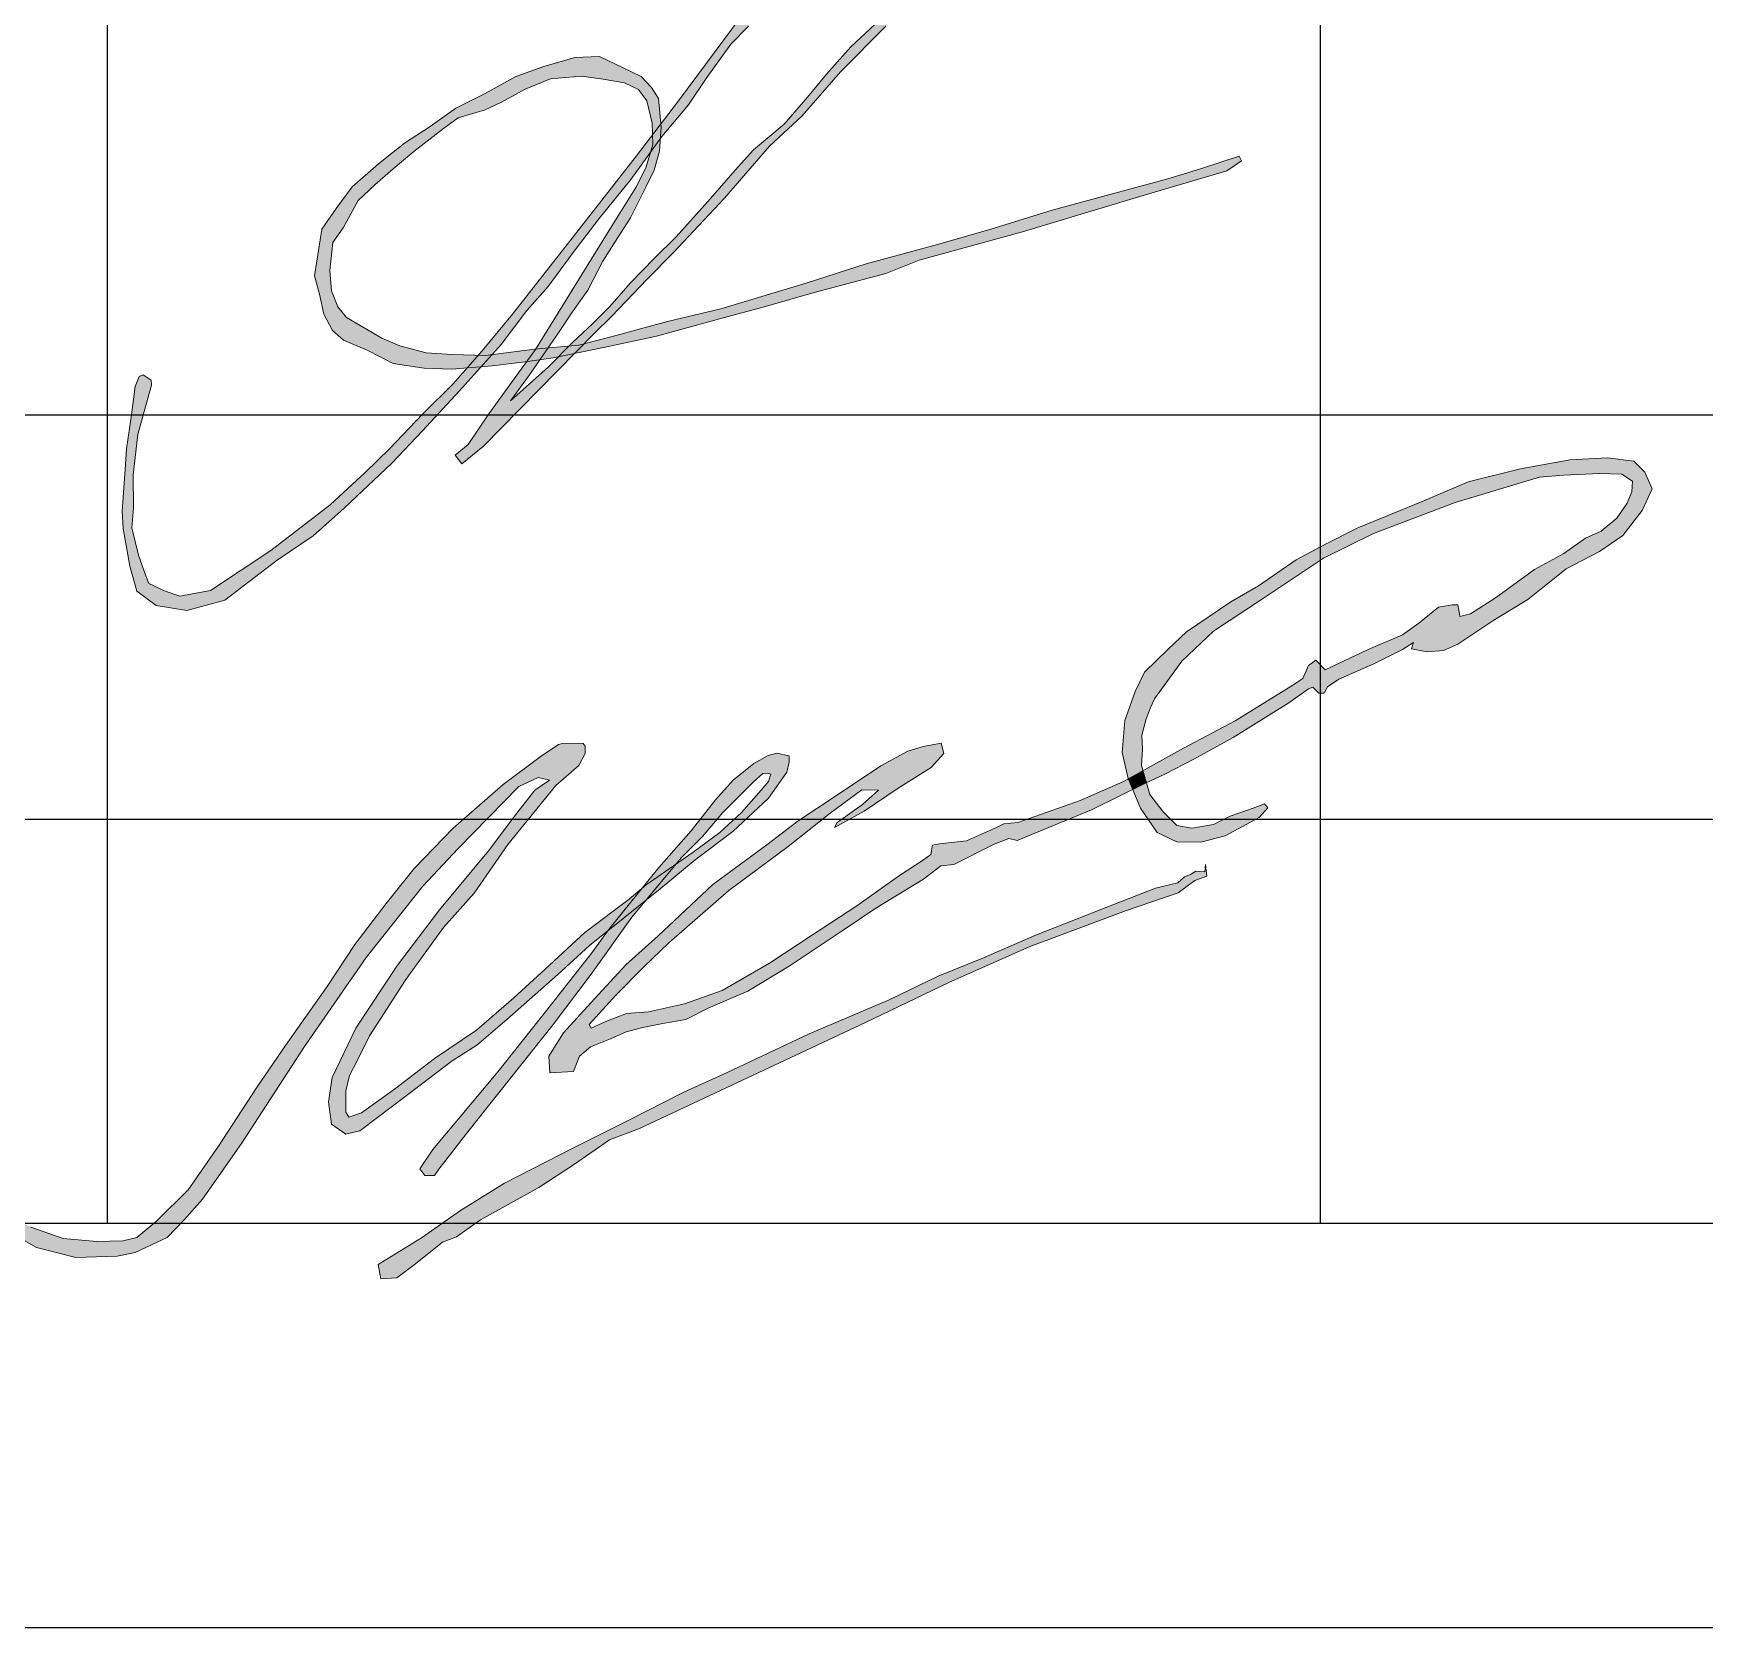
# Model space of a CAD drawing. Header units: millimetres. Extents: x 3380 to 11503, y -2610 to -1453.
# Drawn here: x 9228.1 to 9248.77, y -1749.81 to -1730.09 of the extents above; entities that cross this region are included whole.
import ezdxf
from ezdxf.enums import TextEntityAlignment as Align

# ---------------------------------------------------------------- set-up
doc = ezdxf.new("R2010")
doc.units = ezdxf.units.MM
doc.linetypes.add('______A_', pattern=[0])
for name, color, linetype in [('ГЛ_Штамп', 7, 'Continuous'), ('ГЛ_Штамп_РамкаВнутр', 7, 'Continuous'), ('ГЛ_Штамп_Текст', 7, 'Continuous')]:
    doc.layers.add(name, color=color, linetype=linetype)
doc.layers.add('ГЛ_Штамп_РамкаВнеш', color=6, linetype='Continuous', plot=False)
doc.styles.add('ГеологияШтамп', font='times.ttf')

# ---------------------------------------------------------------- blocks, each defined once
blk = doc.blocks.new('*U8')
at = {"layer": 'ГЛ_Штамп_РамкаВнеш'}
blk.add_lwpolyline([(0, 0), (210, 0), (210, 297), (0, 297)], close=True, dxfattribs=at)
at = {"layer": 'ГЛ_Штамп_РамкаВнутр'}
blk.add_lwpolyline([(20, 5), (205, 5), (205, 292), (20, 292)], close=True, dxfattribs=at)
at = {"layer": 'ГЛ_Штамп_Текст', "style": 'ГеологияШтамп', "flags": 8}
for tag, p in [('Приложение', (191.674, 288.5)), ('Лист', (205, 288.5))]:
    blk.add_attdef(tag, text='', height=3, dxfattribs=at).set_placement(p, align=Align.MIDDLE_RIGHT)
blk = doc.blocks.new('ГЛ_форма3')
at = {"layer": 'ГЛ_Штамп'}
for p, q in [((-145, 55), (-145, 0)), ((-130, 55), (-130, 0)), ((-185, 10), (-120, 10)), ((-185, 5), (-120, 5)), ((-185, 0), (0, 0))]:
    blk.add_line(p, q, dxfattribs=at)
at = {"layer": 'ГЛ_Штамп_Текст', "style": 'ГеологияШтамп', "flags": 8}
for tag, height, p in [('Проект', 4, (-60, 50)), ('НаимПроекта1', 3, (-60, 41)), ('НаимПроекта2', 3, (-60, 35)), ('Альбом1', 2.8, (-85.109, 27.5)), ('Альбом2', 2.8, (-85.109, 22.5)), ('СТ', 3, (-42.5, 20.252)), ('Лист', 3, (-27.5, 20.252)), ('Лис-в', 3, (-10, 20.252)), ('Альбом3', 2.8, (-85.109, 17.5)), ('НаимЛист1', 2.8, (-85.109, 12.5)), ('НаимЛист2', 2.8, (-85.109, 7.5)), ('НаимЛист3', 2.8, (-85.109, 2.5))]:
    blk.add_attdef(tag, text='', height=height, dxfattribs=at).set_placement(p, align=Align.MIDDLE_CENTER)
at = {"layer": 'ГЛ_Штамп_Текст', "style": 'ГеологияШтамп', "width": 0.9, "flags": 8}
for tag, p in [('Надпись1', (-184.365, 22.5)), ('ФИО_1', (-164.87, 22.5)), ('Надпись2', (-184.365, 17.5)), ('ФИО_2', (-164.87, 17.5)), ('Надпись3', (-184.365, 12.5)), ('ФИО_3', (-164.87, 12.5)), ('Надпись4', (-184.365, 7.5)), ('ФИО_4', (-164.87, 7.5)), ('Надпись5', (-184.365, 2.5)), ('ФИО_5', (-164.87, 2.5))]:
    blk.add_attdef(tag, text='', height=2.5, dxfattribs=at).set_placement(p, align=Align.MIDDLE_LEFT)

msp = doc.modelspace()

# ---------------------------------------------------------------- hatches: boundary and pattern name
at = {"lineweight": 20, "true_color": 0x22346e}
h = msp.add_hatch(color=159, dxfattribs=at)
h.dxf.hatch_style = 1
h.paths.add_polyline_path([(9237.203, -1731.487), (9237.606, -1731.112), (9238.08, -1730.565), (9238.641, -1730.002), (9238.993, -1729.548), (9239.346, -1729.188), (9239.945, -1728.458), (9240.251, -1728.078), (9240.647, -1727.612), (9240.956, -1727.19), (9241.431, -1726.57), (9241.871, -1725.943), (9242.064, -1725.697), (9242.457, -1725.16), (9242.726, -1724.785), (9243.026, -1724.344), (9243.342, -1723.939), (9243.651, -1723.501), (9243.898, -1723.095), (9244.138, -1722.765), (9244.535, -1722.228), (9244.742, -1721.783), (9244.786, -1721.579), (9244.769, -1721.498), (9244.722, -1721.464), (9244.575, -1721.476), (9244.392, -1721.589), (9244.18, -1721.734), (9243.984, -1721.891), (9243.655, -1722.181), (9243.235, -1722.58), (9242.673, -1723.144), (9242.309, -1723.504), (9241.936, -1723.915), (9241.366, -1724.482), (9240.943, -1724.928), (9240.449, -1725.477), (9240.13, -1725.785), (9239.601, -1726.353), (9239.176, -1726.88), (9238.698, -1727.429), (9238.431, -1727.742), (9237.913, -1728.414), (9237.54, -1728.943), (9236.959, -1729.736), (9236.08, -1730.923), (9235.86, -1731.21), (9235.864, -1731.251), (9235.855, -1731.391), (9235.871, -1731.368), (9236.204, -1730.975), (9236.428, -1730.635), (9236.726, -1730.223), (9236.944, -1730.003), (9237.171, -1729.642), (9237.413, -1729.307), (9237.698, -1728.896), (9237.874, -1728.654), (9238.199, -1728.252), (9238.572, -1727.777), (9238.764, -1727.533), (9239.11, -1727.128), (9239.441, -1726.727), (9239.601, -1726.517), (9239.883, -1726.201), (9240.363, -1725.718), (9240.536, -1725.553), (9240.879, -1725.167), (9241.388, -1724.583), (9241.58, -1724.444), (9241.953, -1724.064), (9242.252, -1723.738), (9242.656, -1723.321), (9243.131, -1722.806), (9243.626, -1722.354), (9243.973, -1721.989), (9244.425, -1721.646), (9244.683, -1721.561), (9244.697, -1721.742), (9244.468, -1722.237), (9244.127, -1722.691), (9243.855, -1723.036), (9243.514, -1723.548), (9243.147, -1724.067), (9242.819, -1724.481), (9242.571, -1724.842), (9242.224, -1725.301), (9241.929, -1725.716), (9241.476, -1726.353), (9241.165, -1726.776), (9240.855, -1727.155), (9240.597, -1727.509), (9240.245, -1727.934), (9239.854, -1728.449), (9239.427, -1728.951), (9239.124, -1729.294), (9238.801, -1729.643), (9238.511, -1729.978), (9238.21, -1730.259), (9237.909, -1730.594), (9237.675, -1730.879), (9237.387, -1731.214), (9237.006, -1731.532), (9236.779, -1731.782), (9236.476, -1732.133), (9236.049, -1732.609), (9235.78, -1732.872), (9235.482, -1733.178), (9235.231, -1733.467), (9235.016, -1733.685), (9234.771, -1733.911), (9234.726, -1733.956), (9234.847, -1733.945), (9234.913, -1733.928), (9235.037, -1733.802), (9235.249, -1733.594), (9235.689, -1733.131), (9236.011, -1732.806), (9236.646, -1732.13)])
h = msp.add_hatch(color=159, dxfattribs=at)
h.dxf.hatch_style = 1
h.paths.add_polyline_path([(9235.328, -1732.615), (9235.486, -1732.371), (9235.678, -1731.983), (9235.778, -1731.781), (9235.843, -1731.548), (9235.855, -1731.391), (9235.734, -1731.558), (9235.678, -1731.74), (9235.557, -1731.983), (9235.331, -1732.348), (9235.004, -1732.878), (9234.644, -1733.46), (9234.313, -1733.996), (9234.466, -1733.981), (9234.611, -1733.771), (9234.748, -1733.563), (9234.955, -1733.267), (9235.142, -1732.908)], flags=17)
h.paths.add_polyline_path([(9235.096, -1732.381), (9235.49, -1731.897), (9235.734, -1731.558), (9235.762, -1731.467), (9235.757, -1731.345), (9235.559, -1731.605), (9234.774, -1732.607), (9234.026, -1733.565), (9233.652, -1734.016), (9233.602, -1734.072), (9233.693, -1734.074), (9233.774, -1734.064), (9233.886, -1733.94), (9234.204, -1733.518), (9234.467, -1733.22), (9234.763, -1732.818)], flags=17)
h.paths.add_polyline_path([(9235.83, -1730.895), (9235.746, -1730.761), (9235.617, -1730.625), (9235.392, -1730.515), (9235.103, -1730.376), (9234.795, -1730.391), (9234.413, -1730.499), (9234.066, -1730.625), (9233.685, -1730.833), (9233.323, -1731.016), (9233.006, -1731.244), (9232.689, -1731.449), (9232.366, -1731.706), (9232.04, -1731.989), (9231.845, -1732.256), (9231.666, -1732.513), (9231.606, -1732.909), (9231.577, -1733.089), (9231.64, -1733.315), (9231.69, -1733.562), (9231.798, -1733.764), (9231.935, -1733.883), (9232.229, -1734.007), (9232.55, -1734.172), (9232.933, -1734.23), (9233.274, -1734.243), (9233.465, -1734.228), (9233.602, -1734.072), (9233.283, -1734.064), (9232.957, -1734.04), (9232.632, -1733.956), (9232.41, -1733.86), (9231.972, -1733.606), (9231.864, -1733.474), (9231.788, -1733.275), (9231.767, -1733.024), (9231.803, -1732.678), (9231.929, -1732.497), (9232.117, -1732.159), (9232.324, -1731.962), (9232.55, -1731.766), (9232.805, -1731.553), (9233.171, -1731.269), (9233.355, -1731.135), (9233.686, -1731.038), (9233.891, -1730.941), (9234.183, -1730.781), (9234.494, -1730.652), (9234.874, -1730.621), (9235.148, -1730.657), (9235.41, -1730.702), (9235.584, -1730.783), (9235.686, -1730.927), (9235.752, -1731.203), (9235.757, -1731.345), (9235.86, -1731.21)])
h.paths.add_polyline_path([(9233.365, -1734.514), (9233.637, -1734.214), (9233.465, -1734.228), (9233.292, -1734.423), (9232.917, -1734.798), (9232.503, -1735.228), (9232.204, -1735.523), (9231.768, -1735.92), (9231.035, -1736.488), (9230.288, -1736.981), (9230.066, -1737.023), (9229.909, -1737.05), (9229.73, -1736.989), (9229.527, -1736.893), (9229.488, -1736.801), (9229.4, -1736.544), (9229.316, -1736.207), (9229.339, -1735.959), (9229.335, -1735.552), (9229.392, -1735.051), (9229.448, -1734.84), (9229.56, -1734.441), (9229.555, -1734.379), (9229.457, -1734.314), (9229.408, -1734.334), (9229.357, -1734.457), (9229.312, -1734.807), (9229.251, -1735.227), (9229.235, -1735.485), (9229.197, -1735.998), (9229.211, -1736.216), (9229.291, -1736.681), (9229.38, -1736.988), (9229.619, -1737.168), (9229.997, -1737.23), (9230.466, -1737.102), (9231.114, -1736.605), (9231.561, -1736.305), (9231.944, -1735.962), (9232.533, -1735.407), (9232.914, -1735.005)])
h = msp.add_hatch(color=159, dxfattribs=at)
h.dxf.hatch_style = 1
h.paths.add_polyline_path([(9235.864, -1731.251), (9235.86, -1731.21), (9235.757, -1731.345), (9235.762, -1731.467), (9235.734, -1731.558), (9235.855, -1731.391)])
h = msp.add_hatch(color=159, dxfattribs=at)
h.dxf.hatch_style = 1
h.paths.add_polyline_path([(9236.646, -1733.603), (9237.153, -1733.469), (9237.755, -1733.296), (9238.641, -1733.059), (9239.056, -1732.897), (9240.332, -1732.546), (9241.785, -1732.11), (9242.862, -1731.789), (9243.043, -1731.666), (9243.014, -1731.611), (9242.534, -1731.766), (9242.13, -1731.888), (9241.566, -1732.042), (9240.702, -1732.276), (9239.941, -1732.513), (9239.281, -1732.702), (9238.4, -1732.939), (9237.668, -1733.175), (9236.602, -1733.496), (9235.943, -1733.653), (9235.275, -1733.837), (9234.913, -1733.928), (9234.793, -1734.05), (9235.193, -1733.969), (9235.805, -1733.835)])
h = msp.add_hatch(color=159, dxfattribs=at)
h.dxf.hatch_style = 1
h.paths.add_polyline_path([(9234.726, -1733.956), (9234.466, -1733.981), (9234.366, -1734.126), (9234.529, -1734.104), (9234.594, -1734.09)])
h.paths.add_polyline_path([(9234.913, -1733.928), (9234.847, -1733.945), (9234.726, -1733.956), (9234.594, -1734.09), (9234.793, -1734.05)])
h.paths.add_polyline_path([(9234.466, -1733.981), (9234.313, -1733.996), (9234.311, -1733.999), (9234.203, -1734.148), (9234.366, -1734.126)])
h.paths.add_polyline_path([(9234.311, -1733.999), (9234.313, -1733.996), (9234.298, -1733.997), (9233.774, -1734.064), (9233.637, -1734.214), (9233.775, -1734.203), (9234.182, -1734.151), (9234.203, -1734.148)])
h.paths.add_polyline_path([(9233.774, -1734.064), (9233.693, -1734.074), (9233.602, -1734.072), (9233.465, -1734.228), (9233.637, -1734.214)], flags=17)
h.paths.add_polyline_path([(9234.793, -1734.05), (9234.594, -1734.09), (9234.47, -1734.216), (9234.001, -1734.634), (9234.236, -1734.314), (9234.366, -1734.126), (9234.203, -1734.148), (9234.047, -1734.363), (9233.733, -1734.797), (9233.477, -1735.177), (9233.317, -1735.309), (9233.397, -1735.413), (9233.662, -1735.201)])
at = {"linetype": 'Continuous', "lineweight": 20}
h = msp.add_hatch(color=174, dxfattribs=at)
h.dxf.hatch_style = 1
h.paths.add_polyline_path([(9241.919, -1738.418), (9241.967, -1738.32), (9242.302, -1737.856), (9242.697, -1737.485), (9243.275, -1737.099), (9244.055, -1736.58), (9244.676, -1736.276), (9245.684, -1735.893), (9246.729, -1735.579), (9247.027, -1735.554), (9247.469, -1735.533), (9247.744, -1735.541), (9247.877, -1735.627), (9247.871, -1735.76), (9247.811, -1735.901), (9247.684, -1736.088), (9247.49, -1736.247), (9247.295, -1736.334), (9247.029, -1736.524), (9246.665, -1736.722), (9246.184, -1737.07), (9245.875, -1737.268), (9245.744, -1737.301), (9245.739, -1737.271), (9245.717, -1737.157), (9245.647, -1737.16), (9245.479, -1737.186), (9245.236, -1737.385), (9245.032, -1737.528), (9244.607, -1737.71), (9244.077, -1737.961), (9243.96, -1737.844), (9243.869, -1737.909), (9243.8, -1738.07), (9243.678, -1738.152), (9242.965, -1738.592), (9242.323, -1738.93), (9241.824, -1739.209), (9241.865, -1739.357), (9242.092, -1739.251), (9242.46, -1739.063), (9242.939, -1738.8), (9243.629, -1738.372), (9243.872, -1738.198), (9243.924, -1738.176), (9243.998, -1738.25), (9244.063, -1738.25), (9244.106, -1738.172), (9244.245, -1738.077), (9244.68, -1737.886), (9245.032, -1737.712), (9245.171, -1737.626), (9245.145, -1737.704), (9245.34, -1737.738), (9245.54, -1737.721), (9245.718, -1737.643), (9246.161, -1737.346), (9246.583, -1737.094), (9247.056, -1736.712), (9247.469, -1736.5), (9247.76, -1736.302), (9247.999, -1735.99), (9248.121, -1735.725), (9248.029, -1735.517), (9247.895, -1735.383), (9247.569, -1735.339), (9247.104, -1735.365), (9246.492, -1735.478), (9245.845, -1735.639), (9245.276, -1735.882), (9244.479, -1736.206), (9244.08, -1736.41), (9243.719, -1736.601), (9243.254, -1736.922), (9242.911, -1737.121), (9242.363, -1737.492), (9242.133, -1737.705), (9241.842, -1737.991), (9241.725, -1738.23), (9241.599, -1738.59), (9241.564, -1738.983), (9241.642, -1739.308), (9241.643, -1739.31), (9241.824, -1739.209), (9241.806, -1739.146), (9241.819, -1738.943), (9241.81, -1738.769), (9241.862, -1738.57)])
h = msp.add_hatch(color=174, dxfattribs=at)
h.dxf.hatch_style = 1
h.paths.add_polyline_path([(9230.189, -1744.507), (9230.672, -1743.82), (9231.452, -1742.622), (9232.215, -1741.518), (9232.917, -1740.637), (9233.353, -1740.17), (9234.102, -1739.405), (9234.344, -1739.293), (9234.481, -1739.327), (9234.301, -1739.452), (9234.077, -1739.736), (9233.728, -1740.2), (9233.124, -1740.931), (9232.603, -1741.614), (9232.086, -1742.395), (9231.794, -1743.005), (9231.751, -1743.306), (9231.785, -1743.582), (9231.962, -1743.706), (9232.138, -1743.663), (9232.711, -1743.229), (9233.279, -1742.799), (9233.585, -1742.606), (9233.956, -1742.285), (9234.585, -1741.731), (9234.978, -1741.372), (9235.202, -1741.192), (9235.212, -1741.178), (9235.627, -1740.664), (9235.468, -1740.797), (9234.92, -1741.209), (9234.428, -1741.666), (9234.042, -1742.017), (9233.58, -1742.418), (9233.061, -1742.77), (9232.565, -1743.15), (9232.159, -1743.441), (9232.001, -1743.496), (9231.962, -1743.432), (9231.962, -1743.167), (9232.009, -1742.979), (9232.103, -1742.796), (9232.257, -1742.488), (9232.394, -1742.28), (9232.707, -1741.794), (9233.173, -1741.147), (9233.549, -1740.724), (9233.969, -1740.121), (9234.562, -1739.393), (9234.845, -1739.144), (9234.923, -1738.998), (9234.923, -1738.907), (9234.899, -1738.875), (9234.661, -1738.869), (9234.594, -1738.885), (9234.367, -1739.038), (9233.91, -1739.38), (9233.291, -1739.922), (9232.807, -1740.421), (9232.463, -1740.853), (9232.075, -1741.36), (9231.733, -1741.88), (9231.218, -1742.608), (9230.86, -1743.133), (9230.39, -1743.854), (9230.013, -1744.395), (9229.626, -1744.776), (9229.378, -1744.981), (9229.207, -1745.026), (9228.882, -1745.034), (9228.468, -1744.994), (9228.069, -1744.855), (9227.765, -1744.698), (9227.437, -1744.485), (9227.05, -1744.207), (9226.543, -1743.905), (9226.208, -1743.773), (9226.344, -1743.895), (9226.802, -1744.221), (9227.225, -1744.506), (9227.754, -1744.889), (9228.137, -1745.108), (9228.626, -1745.229), (9229.134, -1745.212), (9229.358, -1745.169), (9229.754, -1744.984), (9229.965, -1744.765)])
h = msp.add_hatch(color=174, dxfattribs=at)
h.dxf.hatch_style = 1
h.paths.add_polyline_path([(9237.955, -1739.733), (9238.345, -1739.447), (9238.553, -1739.452), (9238.354, -1739.629), (9238.041, -1739.85), (9238.009, -1739.914), (9238.09, -1739.868), (9238.373, -1739.711), (9238.796, -1739.424), (9239.205, -1739.172), (9239.358, -1738.998), (9239.327, -1738.868), (9239.105, -1738.911), (9238.913, -1738.968), (9238.582, -1739.15), (9238.034, -1739.516), (9237.557, -1739.828), (9237.17, -1740.128), (9236.504, -1740.615), (9235.828, -1741.252), (9235.428, -1741.609), (9234.992, -1742.079), (9234.657, -1742.453), (9234.474, -1742.74), (9234.487, -1742.948), (9234.779, -1742.931), (9234.853, -1742.74), (9234.988, -1742.626), (9235.236, -1742.526), (9235.432, -1742.439), (9235.637, -1742.387), (9235.885, -1742.335), (9236.168, -1742.287), (9236.447, -1742.148), (9236.934, -1741.935), (9237.449, -1741.628), (9238.103, -1741.189), (9238.521, -1740.911), (9239.11, -1740.553), (9239.323, -1740.387), (9239.485, -1740.37), (9239.981, -1740.118), (9240.164, -1740.048), (9240.268, -1740.074), (9241.185, -1739.692), (9241.697, -1739.44), (9241.643, -1739.31), (9241.584, -1739.343), (9241.046, -1739.577), (9240.274, -1739.85), (9240.104, -1739.868), (9240.013, -1739.911), (9239.642, -1740.077), (9239.308, -1740.116), (9239.221, -1740.129), (9239.2, -1740.246), (9239.108, -1740.311), (9238.8, -1740.515), (9238.284, -1740.879), (9237.736, -1741.24), (9237.202, -1741.591), (9236.62, -1741.926), (9236.151, -1742.091), (9235.709, -1742.191), (9235.435, -1742.212), (9235.179, -1742.312), (9234.997, -1742.394), (9234.975, -1742.347), (9235.305, -1741.987), (9235.648, -1741.636), (9235.957, -1741.339), (9236.699, -1740.693), (9237.434, -1740.149)])
h = msp.add_hatch(color=174, dxfattribs=at)
h.dxf.hatch_style = 1
h.paths.add_polyline_path([(9236.627, -1739.725), (9237.002, -1739.35), (9237.12, -1739.246), (9237.184, -1739.24), (9237.222, -1739.254), (9237.19, -1739.345), (9237.099, -1739.452), (9236.857, -1739.725), (9236.589, -1739.974), (9236.259, -1740.218), (9236.043, -1740.367), (9235.669, -1740.817), (9235.852, -1740.671), (9236.286, -1740.31), (9236.752, -1739.96), (9237.193, -1739.55), (9237.417, -1739.228), (9237.449, -1739.104), (9237.449, -1739.024), (9237.293, -1738.994), (9237.188, -1739.021), (9237.008, -1739.12), (9236.755, -1739.327), (9236.534, -1739.57), (9236.235, -1739.952), (9235.836, -1740.405), (9235.627, -1740.664), (9235.677, -1740.622), (9236.043, -1740.367), (9236.111, -1740.286), (9236.377, -1740.025)])
h = msp.add_hatch(color=174, dxfattribs=at)
h.dxf.hatch_style = 1
h.paths.add_polyline_path([(9241.824, -1739.209), (9241.643, -1739.31), (9241.697, -1739.44), (9241.865, -1739.357)])
h = msp.add_hatch(color=174, dxfattribs=at)
h.dxf.hatch_style = 1
h.paths.add_polyline_path([(9241.865, -1739.357), (9241.855, -1739.362), (9241.697, -1739.44), (9241.794, -1739.673), (9241.998, -1739.972), (9242.241, -1740.089), (9242.537, -1740.093), (9242.841, -1740.015), (9243.262, -1739.79), (9243.366, -1739.668), (9243.327, -1739.621), (9243.184, -1739.673), (9242.901, -1739.772), (9242.697, -1739.877), (9242.428, -1739.92), (9242.24, -1739.888), (9242.071, -1739.719), (9241.906, -1739.502)])
h = msp.add_hatch(color=174, dxfattribs=at)
h.dxf.hatch_style = 1
h.paths.add_polyline_path([(9232.396, -1745.494), (9232.365, -1745.315), (9232.898, -1744.987), (9233.384, -1744.647), (9233.926, -1744.31), (9234.789, -1743.871), (9235.441, -1743.544), (9236.145, -1743.186), (9236.682, -1742.941), (9237.695, -1742.462), (9238.683, -1742.042), (9239.291, -1741.75), (9239.851, -1741.523), (9240.486, -1741.248), (9241.378, -1740.899), (9241.977, -1740.663), (9242.253, -1740.598), (9242.336, -1740.524), (9242.41, -1740.493), (9242.476, -1740.454), (9242.59, -1740.462), (9242.598, -1740.371), (9242.612, -1740.515), (9242.463, -1740.567), (9242.257, -1740.72), (9241.606, -1740.943), (9240.415, -1741.386), (9239.431, -1741.823), (9238.391, -1742.325), (9237.134, -1742.912), (9235.597, -1743.635), (9235.225, -1743.775), (9234.792, -1744.076), (9234.351, -1744.365), (9233.628, -1744.764), (9233.331, -1744.973), (9233.16, -1745.039), (9232.824, -1745.31), (9232.596, -1745.48)])
h = msp.add_hatch(color=174, dxfattribs=at)
h.dxf.hatch_style = 1
h.paths.add_polyline_path([(9236.043, -1740.367), (9235.677, -1740.622), (9235.627, -1740.664), (9235.212, -1741.178), (9235.202, -1741.192), (9235.669, -1740.817)])
h = msp.add_hatch(color=174, dxfattribs=at)
h.dxf.hatch_style = 1
h.paths.add_polyline_path([(9235.501, -1741.019), (9235.669, -1740.817), (9235.202, -1741.192), (9235.007, -1741.464), (9234.461, -1742.154), (9233.843, -1742.933), (9233.04, -1743.893), (9232.877, -1744.133), (9232.942, -1744.218), (9233.062, -1744.218), (9233.113, -1744.137), (9233.474, -1743.678), (9234.53, -1742.347), (9234.999, -1741.728)])
h = msp.add_hatch(color=174, dxfattribs=at)
h.dxf.hatch_style = 1
h.paths.add_polyline_path([(9235.501, -1741.019), (9235.669, -1740.817), (9235.202, -1741.192), (9235.007, -1741.464), (9234.461, -1742.154), (9233.843, -1742.933), (9233.04, -1743.893), (9232.877, -1744.133), (9232.942, -1744.218), (9233.062, -1744.218), (9233.113, -1744.137), (9233.474, -1743.678), (9234.53, -1742.347), (9234.999, -1741.728)])

# ---------------------------------------------------------------- linework, layer by layer
at = {"color": 159, "lineweight": 20, "true_color": 0x22346e}
for points in [[(9229.457, -1734.314), (9229.555, -1734.379), (9229.56, -1734.441), (9229.448, -1734.84), (9229.392, -1735.051), (9229.335, -1735.552), (9229.339, -1735.959), (9229.316, -1736.207), (9229.4, -1736.544), (9229.488, -1736.801), (9229.527, -1736.893), (9229.73, -1736.989), (9229.909, -1737.05), (9230.066, -1737.023), (9230.288, -1736.981), (9231.035, -1736.488), (9231.768, -1735.92), (9232.204, -1735.523), (9232.503, -1735.228), (9232.917, -1734.798), (9233.292, -1734.423), (9233.652, -1734.016), (9234.026, -1733.565), (9234.774, -1732.607), (9235.559, -1731.605), (9236.08, -1730.923), (9236.959, -1729.736)], [(9236.944, -1730.003), (9236.726, -1730.223), (9236.428, -1730.635), (9236.204, -1730.975), (9235.871, -1731.368), (9235.49, -1731.897), (9235.096, -1732.381), (9234.763, -1732.818), (9234.467, -1733.22), (9234.204, -1733.518), (9233.886, -1733.94), (9233.365, -1734.514), (9232.914, -1735.005), (9232.533, -1735.407), (9231.944, -1735.962), (9231.561, -1736.305), (9231.114, -1736.605), (9230.466, -1737.102), (9229.997, -1737.23), (9229.619, -1737.168), (9229.38, -1736.988), (9229.291, -1736.681), (9229.211, -1736.216), (9229.197, -1735.998), (9229.235, -1735.485), (9229.251, -1735.227), (9229.312, -1734.807), (9229.357, -1734.457), (9229.408, -1734.334), (9229.457, -1734.314)], [(9234.047, -1734.363), (9234.311, -1733.999), (9234.644, -1733.46), (9235.004, -1732.878), (9235.331, -1732.348), (9235.557, -1731.983), (9235.678, -1731.74), (9235.762, -1731.467), (9235.752, -1731.203), (9235.686, -1730.927), (9235.584, -1730.783), (9235.41, -1730.702), (9235.148, -1730.657), (9234.874, -1730.621), (9234.494, -1730.652), (9234.183, -1730.781), (9233.891, -1730.941), (9233.686, -1731.038), (9233.355, -1731.135), (9233.171, -1731.269), (9232.805, -1731.553), (9232.55, -1731.766), (9232.324, -1731.962), (9232.117, -1732.159), (9231.929, -1732.497), (9231.803, -1732.678), (9231.767, -1733.024), (9231.788, -1733.275), (9231.864, -1733.474), (9231.972, -1733.606), (9232.41, -1733.86), (9232.632, -1733.956), (9232.957, -1734.04), (9233.283, -1734.064), (9233.693, -1734.074), (9234.298, -1733.997), (9234.847, -1733.945), (9235.275, -1733.837), (9235.943, -1733.653), (9236.602, -1733.496), (9237.668, -1733.175), (9238.4, -1732.939), (9239.281, -1732.702), (9239.941, -1732.513), (9240.702, -1732.276), (9241.566, -1732.042), (9242.13, -1731.888), (9242.534, -1731.766), (9243.014, -1731.611), (9243.043, -1731.666), (9242.862, -1731.789), (9241.785, -1732.11), (9240.332, -1732.546), (9239.056, -1732.897), (9238.641, -1733.059), (9237.755, -1733.296), (9237.153, -1733.469), (9236.646, -1733.603), (9235.805, -1733.835), (9235.193, -1733.969), (9234.529, -1734.104), (9234.182, -1734.151), (9233.775, -1734.203), (9233.274, -1734.243), (9232.933, -1734.23), (9232.55, -1734.172), (9232.229, -1734.007), (9231.935, -1733.883), (9231.798, -1733.764), (9231.69, -1733.562), (9231.64, -1733.315), (9231.577, -1733.089), (9231.606, -1732.909), (9231.666, -1732.513), (9231.845, -1732.256), (9232.04, -1731.989), (9232.366, -1731.706), (9232.689, -1731.449), (9233.006, -1731.244), (9233.323, -1731.016), (9233.685, -1730.833), (9234.066, -1730.625), (9234.413, -1730.499), (9234.795, -1730.391), (9235.103, -1730.376), (9235.392, -1730.515), (9235.617, -1730.625), (9235.746, -1730.761), (9235.83, -1730.895), (9235.864, -1731.251), (9235.843, -1731.548), (9235.778, -1731.781), (9235.678, -1731.983), (9235.486, -1732.371), (9235.328, -1732.615), (9235.142, -1732.908), (9234.955, -1733.267), (9234.748, -1733.563), (9234.611, -1733.771), (9234.236, -1734.314), (9234.001, -1734.634), (9234.47, -1734.216), (9234.771, -1733.911), (9235.016, -1733.685), (9235.231, -1733.467), (9235.482, -1733.178), (9235.78, -1732.872), (9236.049, -1732.609), (9236.476, -1732.133), (9236.779, -1731.782), (9237.006, -1731.532), (9237.387, -1731.214), (9237.675, -1730.879), (9237.909, -1730.594), (9238.21, -1730.259), (9238.511, -1729.978)], [(9238.641, -1730.002), (9238.08, -1730.565), (9237.606, -1731.112), (9237.203, -1731.487), (9236.646, -1732.13), (9236.011, -1732.806), (9235.689, -1733.131), (9235.249, -1733.594), (9235.037, -1733.802), (9233.662, -1735.201), (9233.397, -1735.413), (9233.317, -1735.309), (9233.477, -1735.177), (9233.733, -1734.797), (9234.047, -1734.363)]]:
    msp.add_lwpolyline(points, dxfattribs=at)
at = {"color": 174, "linetype": '______A_', "lineweight": 20}
for points in [[(9238.009, -1739.914), (9238.041, -1739.85), (9238.354, -1739.629), (9238.553, -1739.452), (9238.345, -1739.447), (9237.955, -1739.733), (9237.434, -1740.149), (9236.699, -1740.693), (9235.957, -1741.339), (9235.648, -1741.636), (9235.305, -1741.987), (9234.975, -1742.347), (9234.997, -1742.394), (9235.179, -1742.312), (9235.435, -1742.212), (9235.709, -1742.191), (9236.151, -1742.091), (9236.62, -1741.926), (9237.202, -1741.591), (9237.736, -1741.24), (9238.284, -1740.879), (9238.8, -1740.515), (9239.108, -1740.311), (9239.2, -1740.246), (9239.221, -1740.129), (9239.308, -1740.116), (9239.642, -1740.077), (9240.013, -1739.911), (9240.104, -1739.868), (9240.274, -1739.85), (9241.046, -1739.577), (9241.584, -1739.343), (9242.323, -1738.93), (9242.965, -1738.592), (9243.678, -1738.152), (9243.8, -1738.07), (9243.869, -1737.909), (9243.96, -1737.844), (9244.077, -1737.961), (9244.607, -1737.71), (9245.032, -1737.528), (9245.236, -1737.385), (9245.479, -1737.186), (9245.647, -1737.16), (9245.717, -1737.157), (9245.739, -1737.271), (9245.744, -1737.301), (9245.875, -1737.268), (9246.184, -1737.07), (9246.665, -1736.722), (9247.029, -1736.524), (9247.295, -1736.334), (9247.49, -1736.247), (9247.684, -1736.088), (9247.811, -1735.901), (9247.871, -1735.76), (9247.877, -1735.627), (9247.744, -1735.541), (9247.469, -1735.533), (9247.027, -1735.554), (9246.729, -1735.579), (9245.684, -1735.893), (9244.676, -1736.276), (9244.055, -1736.58), (9243.275, -1737.099), (9242.697, -1737.485), (9242.302, -1737.856), (9241.967, -1738.32), (9241.919, -1738.418), (9241.862, -1738.57), (9241.81, -1738.769), (9241.819, -1738.943), (9241.806, -1739.146), (9241.906, -1739.502), (9242.071, -1739.719), (9242.24, -1739.888), (9242.428, -1739.92), (9242.697, -1739.877), (9242.901, -1739.772), (9243.184, -1739.673), (9243.327, -1739.621), (9243.366, -1739.668), (9243.262, -1739.79), (9242.841, -1740.015), (9242.537, -1740.093), (9242.241, -1740.089), (9241.998, -1739.972), (9241.794, -1739.673), (9241.642, -1739.308), (9241.564, -1738.983), (9241.599, -1738.59), (9241.725, -1738.23), (9241.842, -1737.991), (9242.133, -1737.705), (9242.363, -1737.492), (9242.911, -1737.121), (9243.254, -1736.922), (9243.719, -1736.601), (9244.08, -1736.41), (9244.479, -1736.206), (9245.276, -1735.882), (9245.845, -1735.639), (9246.492, -1735.478), (9247.104, -1735.365), (9247.569, -1735.339), (9247.895, -1735.383), (9248.029, -1735.517), (9248.121, -1735.725), (9247.999, -1735.99), (9247.76, -1736.302), (9247.469, -1736.5), (9247.056, -1736.712), (9246.583, -1737.094), (9246.161, -1737.346), (9245.718, -1737.643), (9245.54, -1737.721), (9245.34, -1737.738), (9245.145, -1737.704), (9245.171, -1737.626), (9245.032, -1737.712), (9244.68, -1737.886), (9244.245, -1738.077), (9244.106, -1738.172), (9244.063, -1738.25), (9243.998, -1738.25), (9243.924, -1738.176), (9243.872, -1738.198), (9243.629, -1738.372), (9242.939, -1738.8), (9242.46, -1739.063), (9242.092, -1739.251), (9241.855, -1739.362), (9241.185, -1739.692), (9240.268, -1740.074), (9240.164, -1740.048), (9239.981, -1740.118), (9239.485, -1740.37), (9239.323, -1740.387), (9239.11, -1740.553), (9238.521, -1740.911), (9238.103, -1741.189), (9237.449, -1741.628), (9236.934, -1741.935), (9236.447, -1742.148), (9236.168, -1742.287), (9235.885, -1742.335), (9235.637, -1742.387), (9235.432, -1742.439), (9235.236, -1742.526), (9234.988, -1742.626), (9234.853, -1742.74), (9234.779, -1742.931), (9234.487, -1742.948), (9234.474, -1742.74), (9234.657, -1742.453), (9234.992, -1742.079), (9235.428, -1741.609), (9235.828, -1741.252), (9236.504, -1740.615), (9237.17, -1740.128), (9237.557, -1739.828), (9238.034, -1739.516), (9238.582, -1739.15), (9238.913, -1738.968), (9239.105, -1738.911), (9239.327, -1738.868), (9239.358, -1738.998), (9239.205, -1739.172), (9238.796, -1739.424), (9238.373, -1739.711), (9238.09, -1739.868), (9238.009, -1739.914)], [(9228.069, -1744.855), (9228.468, -1744.994), (9228.882, -1745.034), (9229.207, -1745.026), (9229.378, -1744.981), (9229.626, -1744.776), (9230.013, -1744.395), (9230.39, -1743.854), (9230.86, -1743.133), (9231.218, -1742.608), (9231.733, -1741.88), (9232.075, -1741.36), (9232.463, -1740.853), (9232.807, -1740.421), (9233.291, -1739.922), (9233.91, -1739.38), (9234.367, -1739.038), (9234.594, -1738.885), (9234.661, -1738.869), (9234.899, -1738.875), (9234.923, -1738.907), (9234.923, -1738.998), (9234.845, -1739.144), (9234.562, -1739.393), (9233.969, -1740.121), (9233.549, -1740.724), (9233.173, -1741.147), (9232.707, -1741.794), (9232.394, -1742.28), (9232.257, -1742.488), (9232.103, -1742.796), (9232.009, -1742.979), (9231.962, -1743.167), (9231.962, -1743.432), (9232.001, -1743.496), (9232.159, -1743.441), (9232.565, -1743.15), (9233.061, -1742.77), (9233.58, -1742.418), (9234.042, -1742.017), (9234.428, -1741.666), (9234.92, -1741.209), (9235.468, -1740.797), (9235.677, -1740.622), (9236.259, -1740.218), (9236.589, -1739.974), (9236.857, -1739.725), (9237.099, -1739.452), (9237.19, -1739.345), (9237.222, -1739.254), (9237.184, -1739.24), (9237.12, -1739.246), (9237.002, -1739.35), (9236.627, -1739.725), (9236.377, -1740.025), (9236.111, -1740.286), (9235.501, -1741.019), (9234.999, -1741.728), (9234.53, -1742.347), (9233.474, -1743.678), (9233.113, -1744.137), (9233.062, -1744.218), (9232.942, -1744.218), (9232.877, -1744.133), (9233.04, -1743.893), (9233.843, -1742.933), (9234.461, -1742.154), (9235.007, -1741.464), (9235.212, -1741.178), (9235.836, -1740.405), (9236.235, -1739.952), (9236.534, -1739.57), (9236.755, -1739.327), (9237.008, -1739.12), (9237.188, -1739.021), (9237.293, -1738.994), (9237.449, -1739.024), (9237.449, -1739.104), (9237.417, -1739.228), (9237.193, -1739.55), (9236.752, -1739.96), (9236.286, -1740.31), (9235.852, -1740.671), (9234.978, -1741.372), (9234.585, -1741.731), (9233.956, -1742.285), (9233.585, -1742.606), (9233.279, -1742.799), (9232.711, -1743.229), (9232.138, -1743.663), (9231.962, -1743.706), (9231.785, -1743.582), (9231.751, -1743.306), (9231.794, -1743.005), (9232.086, -1742.395), (9232.603, -1741.614), (9233.124, -1740.931), (9233.728, -1740.2), (9234.077, -1739.736), (9234.301, -1739.452), (9234.481, -1739.327), (9234.344, -1739.293), (9234.102, -1739.405), (9233.353, -1740.17), (9232.917, -1740.637), (9232.215, -1741.518), (9231.452, -1742.622), (9230.672, -1743.82), (9230.189, -1744.507), (9229.965, -1744.765), (9229.754, -1744.984), (9229.358, -1745.169), (9229.134, -1745.212), (9228.626, -1745.229), (9228.137, -1745.108), (9227.754, -1744.889)], [(9232.396, -1745.494), (9232.365, -1745.315), (9232.898, -1744.987), (9233.384, -1744.647), (9233.926, -1744.31), (9234.789, -1743.871), (9235.441, -1743.544), (9236.145, -1743.186), (9236.682, -1742.941), (9237.695, -1742.462), (9238.683, -1742.042), (9239.291, -1741.75), (9239.851, -1741.523), (9240.486, -1741.248), (9241.378, -1740.899), (9241.977, -1740.663), (9242.253, -1740.598), (9242.336, -1740.524), (9242.41, -1740.493), (9242.476, -1740.454), (9242.59, -1740.462), (9242.598, -1740.371), (9242.612, -1740.515), (9242.463, -1740.567), (9242.257, -1740.72), (9241.606, -1740.943), (9240.415, -1741.386), (9239.431, -1741.823), (9238.391, -1742.325), (9237.134, -1742.912), (9235.597, -1743.635), (9235.225, -1743.775), (9234.792, -1744.076), (9234.351, -1744.365), (9233.628, -1744.764), (9233.331, -1744.973), (9233.16, -1745.039), (9232.824, -1745.31), (9232.596, -1745.48), (9232.396, -1745.494)]]:
    msp.add_lwpolyline(points, dxfattribs=at)

# ---------------------------------------------------------------- block references
for name, p in [('*U8', (9169.013, -1749.807)), ('ГЛ_форма3', (9374.013, -1744.807))]:
    msp.add_blockref(name, p)

doc.saveas('drawing.dxf')
